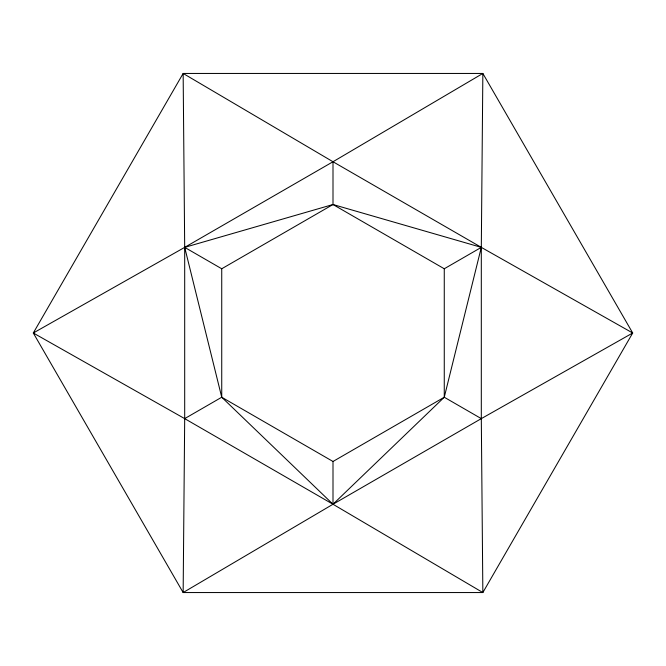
<?xml version="1.0" encoding="UTF-8"?>
<svg xmlns="http://www.w3.org/2000/svg" width="666" height="666" viewBox="0 0 666 666"><rect width="100%" height="100%" fill="white"/><g stroke="black" fill="none" stroke-linecap="round" stroke-linejoin="round"><path stroke-width="1" d="M184.69 418.631L183.15 592.549L482.85 592.549L632.7 333L482.85 73.451L183.15 73.451L33.3 333L183.15 592.549L333 504.254L481.31 418.631L632.7 333L481.31 247.369L333 161.746L183.15 73.451L184.69 247.369L184.69 418.631L333 504.254L482.85 592.549L481.31 418.631L481.31 247.369L482.85 73.451L333 161.746L184.69 247.369L33.3 333L184.69 418.631L221.736 397.236L221.736 268.764L333 204.52L481.31 247.369L444.264 397.236L333 504.254L221.736 397.236L184.69 247.369L333 204.52L444.264 268.764L444.264 397.236L333 461.48L221.736 397.236M444.264 268.764L481.31 247.369M184.69 247.369L221.736 268.764M444.264 397.236L481.31 418.631M333 161.746L333 204.52M333 461.48L333 504.254"/></g></svg>
